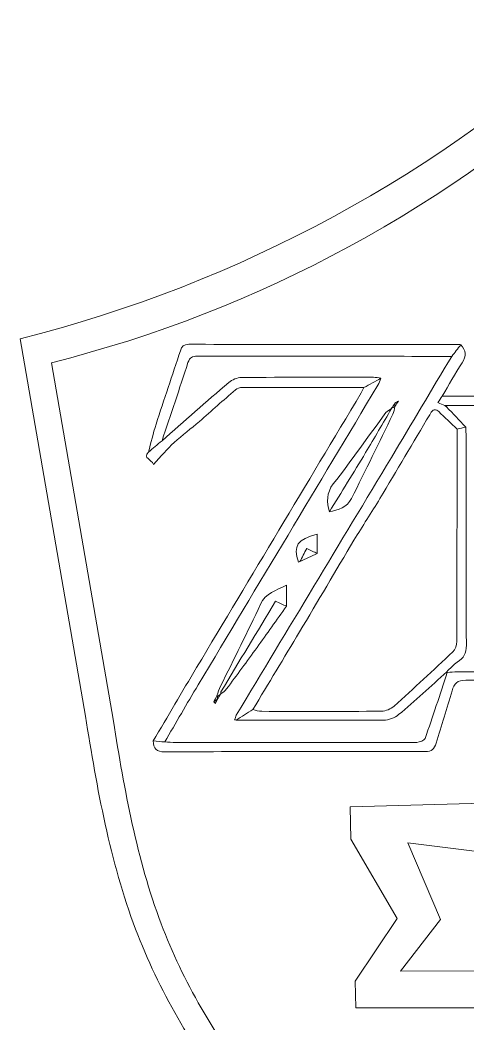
# Model space of a CAD drawing. Header units: inches. Extents: x 0 to 12, y 0 to 12.
# Drawn here: x 1.145 to 1.78, y 9.18 to 10.604 of the extents above; entities that cross this region are included whole.
import ezdxf

# ---------------------------------------------------------------- set-up
doc = ezdxf.new("R2010")
doc.units = ezdxf.units.IN
doc.header["$MEASUREMENT"] = 0

msp = doc.modelspace()

# ---------------------------------------------------------------- linework, layer by layer
at = {"color": 250, "lineweight": 0}
msp.add_line((1.1451, 10.1521), (1.2376, 9.6169), dxfattribs=at)
at = {"color": 5, "lineweight": 0}
msp.add_line((1.1894, 10.1181), (1.2773, 9.6097), dxfattribs=at)
at = {"color": 250, "lineweight": 0}
msp.add_arc((0.6807, 11.9974), 1.9029, 284.1261, 312.9293, dxfattribs=at)
at = {"color": 5, "lineweight": 0}
msp.add_arc((0.7482, 11.8711), 1.8077, 284.1261, 312.9293, dxfattribs=at)
for points, knots in [([(1.7697, 10.1436), (1.7654, 10.1381), (1.761, 10.1326), (1.7567, 10.1271), (1.6366, 10.1272), (1.5165, 10.1272), (1.3963, 10.1274), (1.3892, 10.1274), (1.3854, 10.1258), (1.383, 10.1185), (1.371, 10.0813), (1.3585, 10.0443), (1.3462, 10.0073), (1.3398, 10.002), (1.3334, 9.9966), (1.327, 9.9913), (1.3305, 10.0046), (1.3336, 10.018), (1.3378, 10.031), (1.349, 10.0658), (1.3609, 10.1003), (1.3722, 10.1351), (1.3743, 10.1415), (1.377, 10.1442), (1.3841, 10.1442), (1.511, 10.144), (1.6379, 10.144), (1.7648, 10.144), (1.7665, 10.144), (1.7681, 10.1437), (1.7697, 10.1436)], [0, 0, 0, 0, 1, 1, 1, 2, 2, 2, 3, 3, 3, 4, 4, 4, 5, 5, 5, 6, 6, 6, 7, 7, 7, 8, 8, 8, 9, 9, 9, 10, 10, 10, 10]), ([(1.7697, 10.1436), (1.7771, 10.1355), (1.7776, 10.1275), (1.7713, 10.1179), (1.7614, 10.1026), (1.7526, 10.0865), (1.7433, 10.0707), (1.7414, 10.0678), (1.7395, 10.0649), (1.7372, 10.0615), (1.741, 10.0599), (1.7439, 10.0586), (1.7468, 10.0574), (1.7476, 10.0567), (1.7485, 10.0561), (1.7494, 10.0554), (1.7584, 10.0459), (1.7675, 10.0364), (1.7765, 10.0269), (1.7724, 10.0259), (1.7683, 10.025), (1.7642, 10.024), (1.7555, 10.0323), (1.7469, 10.0405), (1.7382, 10.0487), (1.7313, 10.0552), (1.7282, 10.0489), (1.7255, 10.0443), (1.7019, 10.0047), (1.6787, 9.965), (1.655, 9.9255), (1.6431, 9.9055), (1.6301, 9.8862), (1.6182, 9.8663), (1.5923, 9.8231), (1.5669, 9.7795), (1.5411, 9.7363), (1.5191, 9.6995), (1.497, 9.6628), (1.4749, 9.6261), (1.467, 9.6211), (1.4591, 9.6161), (1.4513, 9.6111), (1.4513, 9.6111), (1.4512, 9.6111), (1.4512, 9.6111), (1.4505, 9.6114), (1.4498, 9.6115), (1.4491, 9.6115), (1.4499, 9.6138), (1.4503, 9.6163), (1.4515, 9.6183), (1.5247, 9.7401), (1.5981, 9.8619), (1.6712, 9.9838), (1.6999, 10.0315), (1.7282, 10.0793), (1.7567, 10.1271), (1.761, 10.1326), (1.7654, 10.1381), (1.7697, 10.1436)], [0, 0, 0, 0, 1, 1, 1, 2, 2, 2, 3, 3, 3, 4, 4, 4, 5, 5, 5, 6, 6, 6, 7, 7, 7, 8, 8, 8, 9, 9, 9, 10, 10, 10, 11, 11, 11, 12, 12, 12, 13, 13, 13, 14, 14, 14, 15, 15, 15, 16, 16, 16, 17, 17, 17, 18, 18, 18, 19, 19, 19, 20, 20, 20, 20]), ([(1.6564, 10.096), (1.6528, 10.0965), (1.6493, 10.0974), (1.6457, 10.0974), (1.5834, 10.0975), (1.5211, 10.0976), (1.4588, 10.0971), (1.4527, 10.0971), (1.4454, 10.094), (1.4407, 10.09), (1.4089, 10.0628), (1.3776, 10.0349), (1.3462, 10.0073), (1.3585, 10.0443), (1.371, 10.0813), (1.383, 10.1185), (1.3854, 10.1258), (1.3892, 10.1274), (1.3963, 10.1274), (1.5165, 10.1272), (1.6366, 10.1272), (1.7567, 10.1271), (1.7282, 10.0793), (1.6999, 10.0315), (1.6712, 9.9838), (1.5981, 9.8619), (1.5247, 9.7401), (1.4515, 9.6183), (1.4503, 9.6163), (1.4499, 9.6138), (1.4491, 9.6115), (1.4498, 9.6114), (1.4505, 9.6112), (1.4512, 9.6111), (1.4512, 9.6111), (1.4513, 9.6111), (1.4513, 9.6111), (1.5208, 9.611), (1.5904, 9.6106), (1.66, 9.611), (1.6672, 9.6111), (1.676, 9.6142), (1.6815, 9.6189), (1.7047, 9.6385), (1.727, 9.6592), (1.7496, 9.6795), (1.7496, 9.6795), (1.7503, 9.6785), (1.7503, 9.6785), (1.74, 9.6473), (1.7299, 9.6161), (1.7189, 9.5851), (1.7179, 9.5822), (1.7114, 9.5797), (1.7074, 9.5796), (1.6826, 9.5791), (1.6578, 9.5794), (1.633, 9.5794), (1.5439, 9.5794), (1.4549, 9.5794), (1.3659, 9.5794), (1.3606, 9.5794), (1.3553, 9.5799), (1.3501, 9.5801), (1.3658, 9.6071), (1.3814, 9.6343), (1.3975, 9.6611), (1.4822, 9.8028), (1.5672, 9.9444), (1.652, 10.0861), (1.6538, 10.0892), (1.6549, 10.0927), (1.6564, 10.096)], [0, 0, 0, 0, 1, 1, 1, 2, 2, 2, 3, 3, 3, 4, 4, 4, 5, 5, 5, 6, 6, 6, 7, 7, 7, 8, 8, 8, 9, 9, 9, 10, 10, 10, 11, 11, 11, 12, 12, 12, 13, 13, 13, 14, 14, 14, 15, 15, 15, 16, 16, 16, 17, 17, 17, 18, 18, 18, 19, 19, 19, 20, 20, 20, 21, 21, 21, 22, 22, 22, 23, 23, 23, 24, 24, 24, 24]), ([(1.6564, 10.096), (1.6484, 10.0916), (1.6403, 10.0872), (1.6323, 10.0828), (1.5748, 10.0829), (1.5174, 10.083), (1.46, 10.083), (1.4567, 10.083), (1.4526, 10.0818), (1.4501, 10.0796), (1.433, 10.0649), (1.4163, 10.0495), (1.3992, 10.0347), (1.3875, 10.0246), (1.3748, 10.0155), (1.3635, 10.005), (1.3536, 9.9958), (1.3449, 9.9853), (1.3341, 9.9736), (1.3309, 9.9819), (1.319, 9.9819), (1.327, 9.9913), (1.3334, 9.9966), (1.3398, 10.002), (1.3462, 10.0073), (1.3776, 10.0349), (1.4089, 10.0628), (1.4407, 10.09), (1.4454, 10.094), (1.4527, 10.0971), (1.4588, 10.0971), (1.5211, 10.0976), (1.5834, 10.0975), (1.6457, 10.0974), (1.6493, 10.0974), (1.6528, 10.0965), (1.6564, 10.096)], [0, 0, 0, 0, 1, 1, 1, 2, 2, 2, 3, 3, 3, 4, 4, 4, 5, 5, 5, 6, 6, 6, 7, 7, 7, 8, 8, 8, 9, 9, 9, 10, 10, 10, 11, 11, 11, 12, 12, 12, 12]), ([(1.3501, 9.5801), (1.3447, 9.5806), (1.3392, 9.5811), (1.3338, 9.5815), (1.3542, 9.6162), (1.3744, 9.651), (1.3951, 9.6856), (1.4728, 9.8155), (1.5506, 9.9453), (1.6284, 10.0752), (1.6298, 10.0777), (1.631, 10.0802), (1.6323, 10.0828), (1.6403, 10.0872), (1.6484, 10.0916), (1.6564, 10.096), (1.6549, 10.0927), (1.6538, 10.0892), (1.652, 10.0861), (1.5672, 9.9444), (1.4822, 9.8028), (1.3975, 9.6611), (1.3814, 9.6343), (1.3658, 9.6071), (1.3501, 9.5801)], [0, 0, 0, 0, 1, 1, 1, 2, 2, 2, 3, 3, 3, 4, 4, 4, 5, 5, 5, 6, 6, 6, 7, 7, 7, 8, 8, 8, 8]), ([(2.1118, 10.0703), (2.1076, 10.066), (2.1033, 10.0617), (2.0991, 10.0574), (2.0551, 10.0574), (2.011, 10.0574), (1.967, 10.0574), (1.9616, 10.0711), (1.956, 10.0617), (1.9505, 10.0575), (1.9495, 10.0575), (1.9486, 10.0574), (1.9476, 10.0574), (1.8816, 10.0574), (1.8157, 10.0574), (1.7497, 10.0574), (1.7487, 10.0574), (1.7477, 10.0574), (1.7468, 10.0574), (1.7439, 10.0586), (1.741, 10.0599), (1.7372, 10.0615), (1.7395, 10.0649), (1.7414, 10.0678), (1.7433, 10.0707), (1.8625, 10.0707), (1.9817, 10.0707), (2.1009, 10.0707), (2.1045, 10.0707), (2.1082, 10.0705), (2.1118, 10.0703)], [0, 0, 0, 0, 1, 1, 1, 2, 2, 2, 3, 3, 3, 4, 4, 4, 5, 5, 5, 6, 6, 6, 7, 7, 7, 8, 8, 8, 9, 9, 9, 10, 10, 10, 10]), ([(1.6763, 10.0607), (1.6763, 10.0607), (1.6764, 10.0608), (1.6764, 10.0608), (1.6747, 10.0583), (1.6731, 10.0558), (1.6715, 10.0534), (1.6715, 10.0534), (1.6715, 10.0533), (1.6715, 10.0533), (1.6688, 10.0513), (1.6654, 10.0498), (1.6635, 10.0473), (1.6386, 10.0136), (1.6145, 9.9793), (1.5889, 9.9462), (1.5789, 9.9332), (1.5796, 9.9204), (1.5833, 9.9064), (1.5956, 9.9097), (1.6084, 9.9127), (1.6147, 9.9254), (1.6344, 9.9652), (1.6539, 10.005), (1.6733, 10.0449), (1.675, 10.0483), (1.6752, 10.0523), (1.6762, 10.0561), (1.6762, 10.0561), (1.6761, 10.056), (1.6761, 10.056), (1.6778, 10.0585), (1.6795, 10.0611), (1.6811, 10.0636), (1.6795, 10.0626), (1.6779, 10.0617), (1.6763, 10.0607)], [0, 0, 0, 0, 1, 1, 1, 2, 2, 2, 3, 3, 3, 4, 4, 4, 5, 5, 5, 6, 6, 6, 7, 7, 7, 8, 8, 8, 9, 9, 9, 10, 10, 10, 11, 11, 11, 12, 12, 12, 12]), ([(1.6715, 10.0533), (1.6592, 10.0324), (1.6472, 10.0113), (1.6347, 9.9905), (1.6178, 9.9624), (1.6004, 9.9344), (1.5833, 9.9064), (1.5796, 9.9204), (1.5789, 9.9332), (1.5889, 9.9462), (1.6145, 9.9793), (1.6386, 10.0136), (1.6635, 10.0473), (1.6654, 10.0498), (1.6688, 10.0513), (1.6715, 10.0533)], [0, 0, 0, 0, 1, 1, 1, 2, 2, 2, 3, 3, 3, 4, 4, 4, 5, 5, 5, 5]), ([(1.6762, 10.0561), (1.6752, 10.0523), (1.675, 10.0483), (1.6733, 10.0449), (1.6539, 10.005), (1.6344, 9.9652), (1.6147, 9.9254), (1.6084, 9.9127), (1.5956, 9.9097), (1.5833, 9.9064), (1.6004, 9.9344), (1.6178, 9.9624), (1.6347, 9.9905), (1.6472, 10.0113), (1.6592, 10.0324), (1.6715, 10.0533), (1.6715, 10.0533), (1.6715, 10.0534), (1.6715, 10.0534), (1.673, 10.0543), (1.6746, 10.0552), (1.6762, 10.0561)], [0, 0, 0, 0, 1, 1, 1, 2, 2, 2, 3, 3, 3, 4, 4, 4, 5, 5, 5, 6, 6, 6, 7, 7, 7, 7]), ([(1.6762, 10.0561), (1.6746, 10.0552), (1.673, 10.0543), (1.6715, 10.0534), (1.6731, 10.0558), (1.6747, 10.0583), (1.6764, 10.0608), (1.6763, 10.0592), (1.6762, 10.0576), (1.6761, 10.056), (1.6761, 10.056), (1.6762, 10.0561), (1.6762, 10.0561)], [0, 0, 0, 0, 1, 1, 1, 2, 2, 2, 3, 3, 3, 4, 4, 4, 4]), ([(1.6761, 10.056), (1.6762, 10.0576), (1.6763, 10.0592), (1.6764, 10.0608), (1.6764, 10.0608), (1.6763, 10.0607), (1.6763, 10.0607), (1.6779, 10.0617), (1.6795, 10.0626), (1.6811, 10.0636), (1.6795, 10.0611), (1.6778, 10.0585), (1.6761, 10.056)], [0, 0, 0, 0, 1, 1, 1, 2, 2, 2, 3, 3, 3, 4, 4, 4, 4]), ([(1.6811, 10.0636), (1.6795, 10.0626), (1.6779, 10.0617), (1.6763, 10.0607), (1.6779, 10.0617), (1.6795, 10.0626), (1.6811, 10.0636)], [0, 0, 0, 0, 1, 1, 1, 2, 2, 2, 2]), ([(1.7497, 10.0574), (1.7496, 10.0567), (1.7495, 10.0561), (1.7494, 10.0554), (1.7485, 10.0561), (1.7476, 10.0567), (1.7468, 10.0574), (1.7477, 10.0574), (1.7487, 10.0574), (1.7497, 10.0574)], [0, 0, 0, 0, 1, 1, 1, 2, 2, 2, 3, 3, 3, 3]), ([(1.7497, 10.0574), (1.8157, 10.0574), (1.8816, 10.0574), (1.9476, 10.0574), (1.9485, 10.0569), (1.9493, 10.0563), (1.9502, 10.0558), (1.9501, 10.0115), (1.95, 9.9672), (1.9498, 9.9229), (1.9368, 9.9564), (1.9238, 9.99), (1.9105, 10.0234), (1.909, 10.0273), (1.9063, 10.0307), (1.9041, 10.0343), (1.8817, 10.0343), (1.8593, 10.0343), (1.8362, 10.0343), (1.836, 10.033), (1.8355, 10.031), (1.8355, 10.0291), (1.8354, 9.9854), (1.8354, 9.9416), (1.8355, 9.8979), (1.8355, 9.8949), (1.8371, 9.8919), (1.8379, 9.8889), (1.8649, 9.8817), (1.8782, 9.8861), (1.8937, 9.9072), (1.898, 9.9131), (1.9025, 9.9188), (1.9069, 9.9247), (1.9069, 9.8898), (1.9069, 9.855), (1.9069, 9.8172), (1.8978, 9.8309), (1.8906, 9.8422), (1.8829, 9.853), (1.8808, 9.856), (1.8772, 9.8598), (1.8741, 9.86), (1.8617, 9.8608), (1.8493, 9.8603), (1.8364, 9.8603), (1.8359, 9.857), (1.8354, 9.8551), (1.8354, 9.8531), (1.8354, 9.8085), (1.8353, 9.7638), (1.8355, 9.7192), (1.8355, 9.7161), (1.8368, 9.713), (1.8376, 9.7099), (1.8384, 9.7092), (1.8392, 9.7085), (1.8399, 9.7078), (1.8587, 9.7079), (1.8774, 9.7086), (1.8961, 9.7079), (1.9054, 9.7075), (1.9087, 9.711), (1.9113, 9.7193), (1.9242, 9.7608), (1.9377, 9.8022), (1.951, 9.8437), (1.9514, 9.8071), (1.9518, 9.7705), (1.952, 9.7339), (1.9522, 9.7165), (1.9521, 9.6991), (1.9521, 9.6805), (1.9467, 9.6802), (1.9424, 9.6799), (1.9381, 9.6799), (1.8803, 9.6798), (1.8225, 9.6799), (1.7648, 9.6798), (1.76, 9.6798), (1.7551, 9.679), (1.7503, 9.6785), (1.7503, 9.6785), (1.7496, 9.6795), (1.7496, 9.6795), (1.7545, 9.6842), (1.7589, 9.6899), (1.7646, 9.6934), (1.774, 9.699), (1.7774, 9.7061), (1.7774, 9.7172), (1.777, 9.816), (1.7772, 9.9148), (1.7771, 10.0135), (1.7771, 10.018), (1.7767, 10.0224), (1.7765, 10.0269), (1.7675, 10.0364), (1.7584, 10.0459), (1.7494, 10.0554), (1.7495, 10.0561), (1.7496, 10.0567), (1.7497, 10.0574)], [0, 0, 0, 0, 1, 1, 1, 2, 2, 2, 3, 3, 3, 4, 4, 4, 5, 5, 5, 6, 6, 6, 7, 7, 7, 8, 8, 8, 9, 9, 9, 10, 10, 10, 11, 11, 11, 12, 12, 12, 13, 13, 13, 14, 14, 14, 15, 15, 15, 16, 16, 16, 17, 17, 17, 18, 18, 18, 19, 19, 19, 20, 20, 20, 21, 21, 21, 22, 22, 22, 23, 23, 23, 24, 24, 24, 25, 25, 25, 26, 26, 26, 27, 27, 27, 28, 28, 28, 29, 29, 29, 30, 30, 30, 31, 31, 31, 32, 32, 32, 33, 33, 33, 34, 34, 34, 34]), ([(2.3167, 10.0514), (2.3445, 10.0395), (2.3648, 10.0206), (2.3789, 9.9932), (2.3983, 9.9557), (2.4071, 9.9164), (2.4071, 9.8747), (2.4071, 9.866), (2.4057, 9.8573), (2.4049, 9.8485), (2.4055, 9.8402), (2.4082, 9.8314), (2.4064, 9.8236), (2.4007, 9.8006), (2.3934, 9.7779), (2.3865, 9.7551), (2.3848, 9.7494), (2.3822, 9.7439), (2.38, 9.7383), (2.3695, 9.7269), (2.3589, 9.7155), (2.3483, 9.7041), (2.3479, 9.7036), (2.3482, 9.7025), (2.3482, 9.7017), (2.3482, 9.7017), (2.3482, 9.7019), (2.3482, 9.7019), (2.3247, 9.6815), (2.2948, 9.677), (2.2663, 9.6694), (2.2578, 9.6671), (2.2485, 9.6674), (2.2396, 9.6674), (2.0853, 9.6673), (1.9309, 9.6672), (1.7766, 9.6676), (1.7648, 9.6676), (1.7601, 9.6633), (1.7571, 9.6526), (1.7501, 9.6277), (1.7418, 9.6033), (1.7346, 9.5785), (1.7321, 9.57), (1.7285, 9.5665), (1.7188, 9.5665), (1.5959, 9.5668), (1.4729, 9.5666), (1.35, 9.5661), (1.3384, 9.5661), (1.334, 9.5709), (1.3338, 9.5815), (1.3392, 9.5811), (1.3447, 9.5806), (1.3501, 9.5801), (1.3553, 9.5799), (1.3606, 9.5794), (1.3659, 9.5794), (1.4549, 9.5794), (1.5439, 9.5794), (1.633, 9.5794), (1.6578, 9.5794), (1.6826, 9.5791), (1.7074, 9.5796), (1.7114, 9.5797), (1.7179, 9.5822), (1.7189, 9.5851), (1.7299, 9.6161), (1.74, 9.6473), (1.7503, 9.6785), (1.7551, 9.679), (1.76, 9.6798), (1.7648, 9.6798), (1.8225, 9.6799), (1.8803, 9.6798), (1.9381, 9.6799), (1.9424, 9.6799), (1.9467, 9.6802), (1.9521, 9.6805), (1.9521, 9.6991), (1.9522, 9.7165), (1.952, 9.7339), (1.9518, 9.7705), (1.9514, 9.8071), (1.951, 9.8437), (1.9548, 9.8476), (1.9586, 9.8515), (1.9624, 9.8554), (1.9637, 9.8523), (1.966, 9.8492), (1.966, 9.8461), (1.9663, 9.798), (1.9663, 9.75), (1.9664, 9.7019), (1.9652, 9.6964), (1.9637, 9.6909), (1.963, 9.6853), (1.9628, 9.6837), (1.9652, 9.6817), (1.9664, 9.68), (2.0281, 9.68), (2.0898, 9.68), (2.1525, 9.68), (2.1525, 9.6918), (2.1526, 9.7019), (2.1525, 9.712), (2.1522, 9.756), (2.1519, 9.7999), (2.1516, 9.8439), (2.1555, 9.8485), (2.1594, 9.8532), (2.1634, 9.8578), (2.1646, 9.8547), (2.1669, 9.8516), (2.1669, 9.8485), (2.1673, 9.8011), (2.1673, 9.7536), (2.1674, 9.7062), (2.1658, 9.6979), (2.1641, 9.6896), (2.1625, 9.6813), (2.1664, 9.6808), (2.1704, 9.6798), (2.1744, 9.6799), (2.2016, 9.6804), (2.2288, 9.6808), (2.256, 9.6818), (2.3147, 9.684), (2.3591, 9.7167), (2.3779, 9.7722), (2.3924, 9.8149), (2.3944, 9.8587), (2.3902, 9.9034), (2.3846, 9.9627), (2.3649, 10.0133), (2.3092, 10.0433), (2.3117, 10.046), (2.3142, 10.0487), (2.3167, 10.0514)], [0, 0, 0, 0, 1, 1, 1, 2, 2, 2, 3, 3, 3, 4, 4, 4, 5, 5, 5, 6, 6, 6, 7, 7, 7, 8, 8, 8, 9, 9, 9, 10, 10, 10, 11, 11, 11, 12, 12, 12, 13, 13, 13, 14, 14, 14, 15, 15, 15, 16, 16, 16, 17, 17, 17, 18, 18, 18, 19, 19, 19, 20, 20, 20, 21, 21, 21, 22, 22, 22, 23, 23, 23, 24, 24, 24, 25, 25, 25, 26, 26, 26, 27, 27, 27, 28, 28, 28, 29, 29, 29, 30, 30, 30, 31, 31, 31, 32, 32, 32, 33, 33, 33, 34, 34, 34, 35, 35, 35, 36, 36, 36, 37, 37, 37, 38, 38, 38, 39, 39, 39, 40, 40, 40, 41, 41, 41, 42, 42, 42, 43, 43, 43, 44, 44, 44, 45, 45, 45, 46, 46, 46, 46]), ([(1.4749, 9.6261), (1.4791, 9.6252), (1.4833, 9.6236), (1.4874, 9.6236), (1.544, 9.6234), (1.6005, 9.6232), (1.657, 9.6238), (1.6631, 9.6238), (1.6704, 9.6269), (1.675, 9.631), (1.7032, 9.6562), (1.7309, 9.6819), (1.7582, 9.7079), (1.7617, 9.7113), (1.7639, 9.7177), (1.7639, 9.7227), (1.7642, 9.8231), (1.7642, 9.9236), (1.7642, 10.024), (1.7683, 10.025), (1.7724, 10.0259), (1.7765, 10.0269), (1.7767, 10.0224), (1.7771, 10.018), (1.7771, 10.0135), (1.7772, 9.9148), (1.777, 9.816), (1.7774, 9.7172), (1.7774, 9.7061), (1.774, 9.699), (1.7646, 9.6934), (1.7589, 9.6899), (1.7545, 9.6842), (1.7496, 9.6795), (1.727, 9.6592), (1.7047, 9.6385), (1.6815, 9.6189), (1.676, 9.6142), (1.6672, 9.6111), (1.66, 9.611), (1.5904, 9.6106), (1.5208, 9.611), (1.4513, 9.6111), (1.4591, 9.6161), (1.467, 9.6211), (1.4749, 9.6261)], [0, 0, 0, 0, 1, 1, 1, 2, 2, 2, 3, 3, 3, 4, 4, 4, 5, 5, 5, 6, 6, 6, 7, 7, 7, 8, 8, 8, 9, 9, 9, 10, 10, 10, 11, 11, 11, 12, 12, 12, 13, 13, 13, 14, 14, 14, 15, 15, 15, 15]), ([(1.5418, 9.836), (1.5418, 9.836), (1.5417, 9.836), (1.5417, 9.836), (1.5498, 9.8398), (1.558, 9.8437), (1.5661, 9.8475), (1.5661, 9.8565), (1.5661, 9.8655), (1.5661, 9.875), (1.5378, 9.8678), (1.5317, 9.858), (1.5396, 9.8354), (1.5404, 9.8356), (1.5411, 9.8358), (1.5418, 9.836)], [0, 0, 0, 0, 1, 1, 1, 2, 2, 2, 3, 3, 3, 4, 4, 4, 5, 5, 5, 5]), ([(1.5396, 9.8354), (1.5317, 9.858), (1.5378, 9.8678), (1.5661, 9.875), (1.5661, 9.8655), (1.5661, 9.8565), (1.5661, 9.8475), (1.5615, 9.8497), (1.5569, 9.8519), (1.5512, 9.8547), (1.5477, 9.8479), (1.5447, 9.8419), (1.5417, 9.836), (1.5417, 9.836), (1.5418, 9.836), (1.5418, 9.836), (1.541, 9.836), (1.5403, 9.8358), (1.5396, 9.8354)], [0, 0, 0, 0, 1, 1, 1, 2, 2, 2, 3, 3, 3, 4, 4, 4, 5, 5, 5, 6, 6, 6, 6]), ([(1.5417, 9.836), (1.5447, 9.8419), (1.5477, 9.8479), (1.5512, 9.8547), (1.5569, 9.8519), (1.5615, 9.8497), (1.5661, 9.8475), (1.558, 9.8437), (1.5498, 9.8398), (1.5417, 9.836)], [0, 0, 0, 0, 1, 1, 1, 2, 2, 2, 3, 3, 3, 3]), ([(1.5396, 9.8354), (1.5403, 9.8358), (1.541, 9.836), (1.5418, 9.836), (1.5411, 9.8358), (1.5404, 9.8356), (1.5396, 9.8354)], [0, 0, 0, 0, 1, 1, 1, 2, 2, 2, 2]), ([(1.4244, 9.6404), (1.426, 9.6429), (1.4276, 9.6454), (1.4293, 9.6478), (1.4293, 9.6478), (1.4293, 9.6479), (1.4293, 9.6479), (1.4321, 9.6503), (1.4354, 9.6524), (1.4376, 9.6553), (1.4522, 9.6749), (1.4666, 9.6945), (1.4809, 9.7142), (1.4949, 9.7336), (1.5086, 9.7531), (1.5224, 9.7726), (1.5224, 9.7818), (1.5224, 9.791), (1.5224, 9.8027), (1.5075, 9.7942), (1.4931, 9.7916), (1.4857, 9.7755), (1.4678, 9.7363), (1.4481, 9.698), (1.4292, 9.6593), (1.4271, 9.6549), (1.4257, 9.6503), (1.424, 9.6457), (1.4226, 9.6429), (1.4211, 9.64), (1.4197, 9.6371), (1.4204, 9.6364), (1.4211, 9.6356), (1.4218, 9.6349), (1.4227, 9.6368), (1.4236, 9.6387), (1.4245, 9.6405), (1.4245, 9.6405), (1.4244, 9.6404), (1.4244, 9.6404)], [0, 0, 0, 0, 1, 1, 1, 2, 2, 2, 3, 3, 3, 4, 4, 4, 5, 5, 5, 6, 6, 6, 7, 7, 7, 8, 8, 8, 9, 9, 9, 10, 10, 10, 11, 11, 11, 12, 12, 12, 13, 13, 13, 13]), ([(1.424, 9.6457), (1.4257, 9.6503), (1.4271, 9.6549), (1.4292, 9.6593), (1.4481, 9.698), (1.4678, 9.7363), (1.4857, 9.7755), (1.4931, 9.7916), (1.5075, 9.7942), (1.5224, 9.8027), (1.5224, 9.791), (1.5224, 9.7818), (1.5224, 9.7726), (1.5174, 9.7749), (1.5125, 9.7772), (1.5071, 9.7798), (1.481, 9.7364), (1.4553, 9.6939), (1.4297, 9.6513), (1.4291, 9.6504), (1.4294, 9.649), (1.4293, 9.6479), (1.4293, 9.6479), (1.4293, 9.6478), (1.4293, 9.6478), (1.4278, 9.6469), (1.4264, 9.6459), (1.425, 9.6449), (1.4246, 9.6452), (1.4243, 9.6455), (1.424, 9.6457)], [0, 0, 0, 0, 1, 1, 1, 2, 2, 2, 3, 3, 3, 4, 4, 4, 5, 5, 5, 6, 6, 6, 7, 7, 7, 8, 8, 8, 9, 9, 9, 10, 10, 10, 10]), ([(1.4293, 9.6479), (1.4294, 9.649), (1.4291, 9.6504), (1.4297, 9.6513), (1.4553, 9.6939), (1.481, 9.7364), (1.5071, 9.7798), (1.5125, 9.7772), (1.5174, 9.7749), (1.5224, 9.7726), (1.5086, 9.7531), (1.4949, 9.7336), (1.4809, 9.7142), (1.4666, 9.6945), (1.4522, 9.6749), (1.4376, 9.6553), (1.4354, 9.6524), (1.4321, 9.6503), (1.4293, 9.6479)], [0, 0, 0, 0, 1, 1, 1, 2, 2, 2, 3, 3, 3, 4, 4, 4, 5, 5, 5, 6, 6, 6, 6]), ([(1.4245, 9.6405), (1.4229, 9.6394), (1.4213, 9.6382), (1.4197, 9.6371), (1.4211, 9.64), (1.4226, 9.6429), (1.424, 9.6457), (1.4243, 9.6455), (1.4246, 9.6452), (1.425, 9.6449), (1.4248, 9.6434), (1.4246, 9.6419), (1.4244, 9.6404), (1.4244, 9.6404), (1.4245, 9.6405), (1.4245, 9.6405)], [0, 0, 0, 0, 1, 1, 1, 2, 2, 2, 3, 3, 3, 4, 4, 4, 5, 5, 5, 5]), ([(1.4245, 9.6405), (1.4236, 9.6387), (1.4227, 9.6368), (1.4218, 9.6349), (1.4211, 9.6356), (1.4204, 9.6364), (1.4197, 9.6371), (1.4213, 9.6382), (1.4229, 9.6394), (1.4245, 9.6405)], [0, 0, 0, 0, 1, 1, 1, 2, 2, 2, 3, 3, 3, 3]), ([(1.4244, 9.6404), (1.4246, 9.6419), (1.4248, 9.6434), (1.425, 9.6449), (1.4264, 9.6459), (1.4278, 9.6469), (1.4293, 9.6478), (1.4276, 9.6454), (1.426, 9.6429), (1.4244, 9.6404)], [0, 0, 0, 0, 1, 1, 1, 2, 2, 2, 3, 3, 3, 3]), ([(1.9795, 8.6475), (1.8768, 8.724), (1.6964, 8.8582), (1.4712, 9.0776), (1.3254, 9.327), (1.2932, 9.5118), (1.2773, 9.6097)], [0, 0, 0, 0, 0.0808468, 0.1419248, 0.197496, 0.2597021, 0.2597021, 0.2597021, 0.2597021]), ([(1.4512, 9.6111), (1.4505, 9.6112), (1.4498, 9.6114), (1.4491, 9.6115), (1.4498, 9.6115), (1.4505, 9.6114), (1.4512, 9.6111)], [0, 0, 0, 0, 1, 1, 1, 2, 2, 2, 2])]:
    msp.add_open_spline(points, degree=3, knots=knots, dxfattribs=at)
at = {"color": 250, "lineweight": 0}
msp.add_open_spline([(1.9767, 8.6041), (1.8686, 8.6846), (1.6788, 8.8259), (1.4417, 9.0568), (1.2882, 9.3193), (1.2543, 9.5139), (1.2376, 9.6169)], degree=3, knots=[0, 0, 0, 0, 0.0808468, 0.1419248, 0.197496, 0.2597021, 0.2597021, 0.2597021, 0.2597021], dxfattribs=at)
at = {"color": 2, "lineweight": 0}
msp.add_open_spline([(1.6944, 9.4372), (1.6944, 9.4372), (1.7408, 9.3283), (1.7408, 9.3283), (1.7408, 9.3283), (1.6841, 9.2549), (1.6841, 9.2549), (1.6841, 9.2549), (1.7942, 9.2556), (1.7942, 9.2556), (1.7942, 9.2556), (1.823, 9.2718), (1.823, 9.2718), (1.823, 9.2718), (1.8201, 9.2279), (1.8184, 9.2031), (1.7454, 9.2031), (1.6209, 9.2031), (1.6209, 9.2031), (1.6209, 9.2031), (1.6201, 9.2406), (1.6201, 9.2406), (1.6201, 9.2406), (1.6792, 9.3296), (1.6792, 9.3296), (1.6792, 9.3296), (1.6136, 9.4424), (1.6136, 9.4424), (1.6136, 9.4424), (1.613, 9.4882), (1.613, 9.4882), (1.613, 9.4882), (1.8189, 9.4939), (1.8189, 9.4939), (1.8189, 9.4698), (1.819, 9.4457), (1.819, 9.4216), (1.819, 9.4216), (1.6944, 9.4372), (1.6944, 9.4372)], degree=3, knots=[0, 0, 0, 0, 1, 1, 1, 2, 2, 2, 3, 3, 3, 4, 4, 4, 5, 5, 5, 6, 6, 6, 7, 7, 7, 8, 8, 8, 9, 9, 9, 10, 10, 10, 11, 11, 11, 12, 12, 12, 13, 13, 13, 13], dxfattribs=at)

doc.saveas('drawing.dxf')
